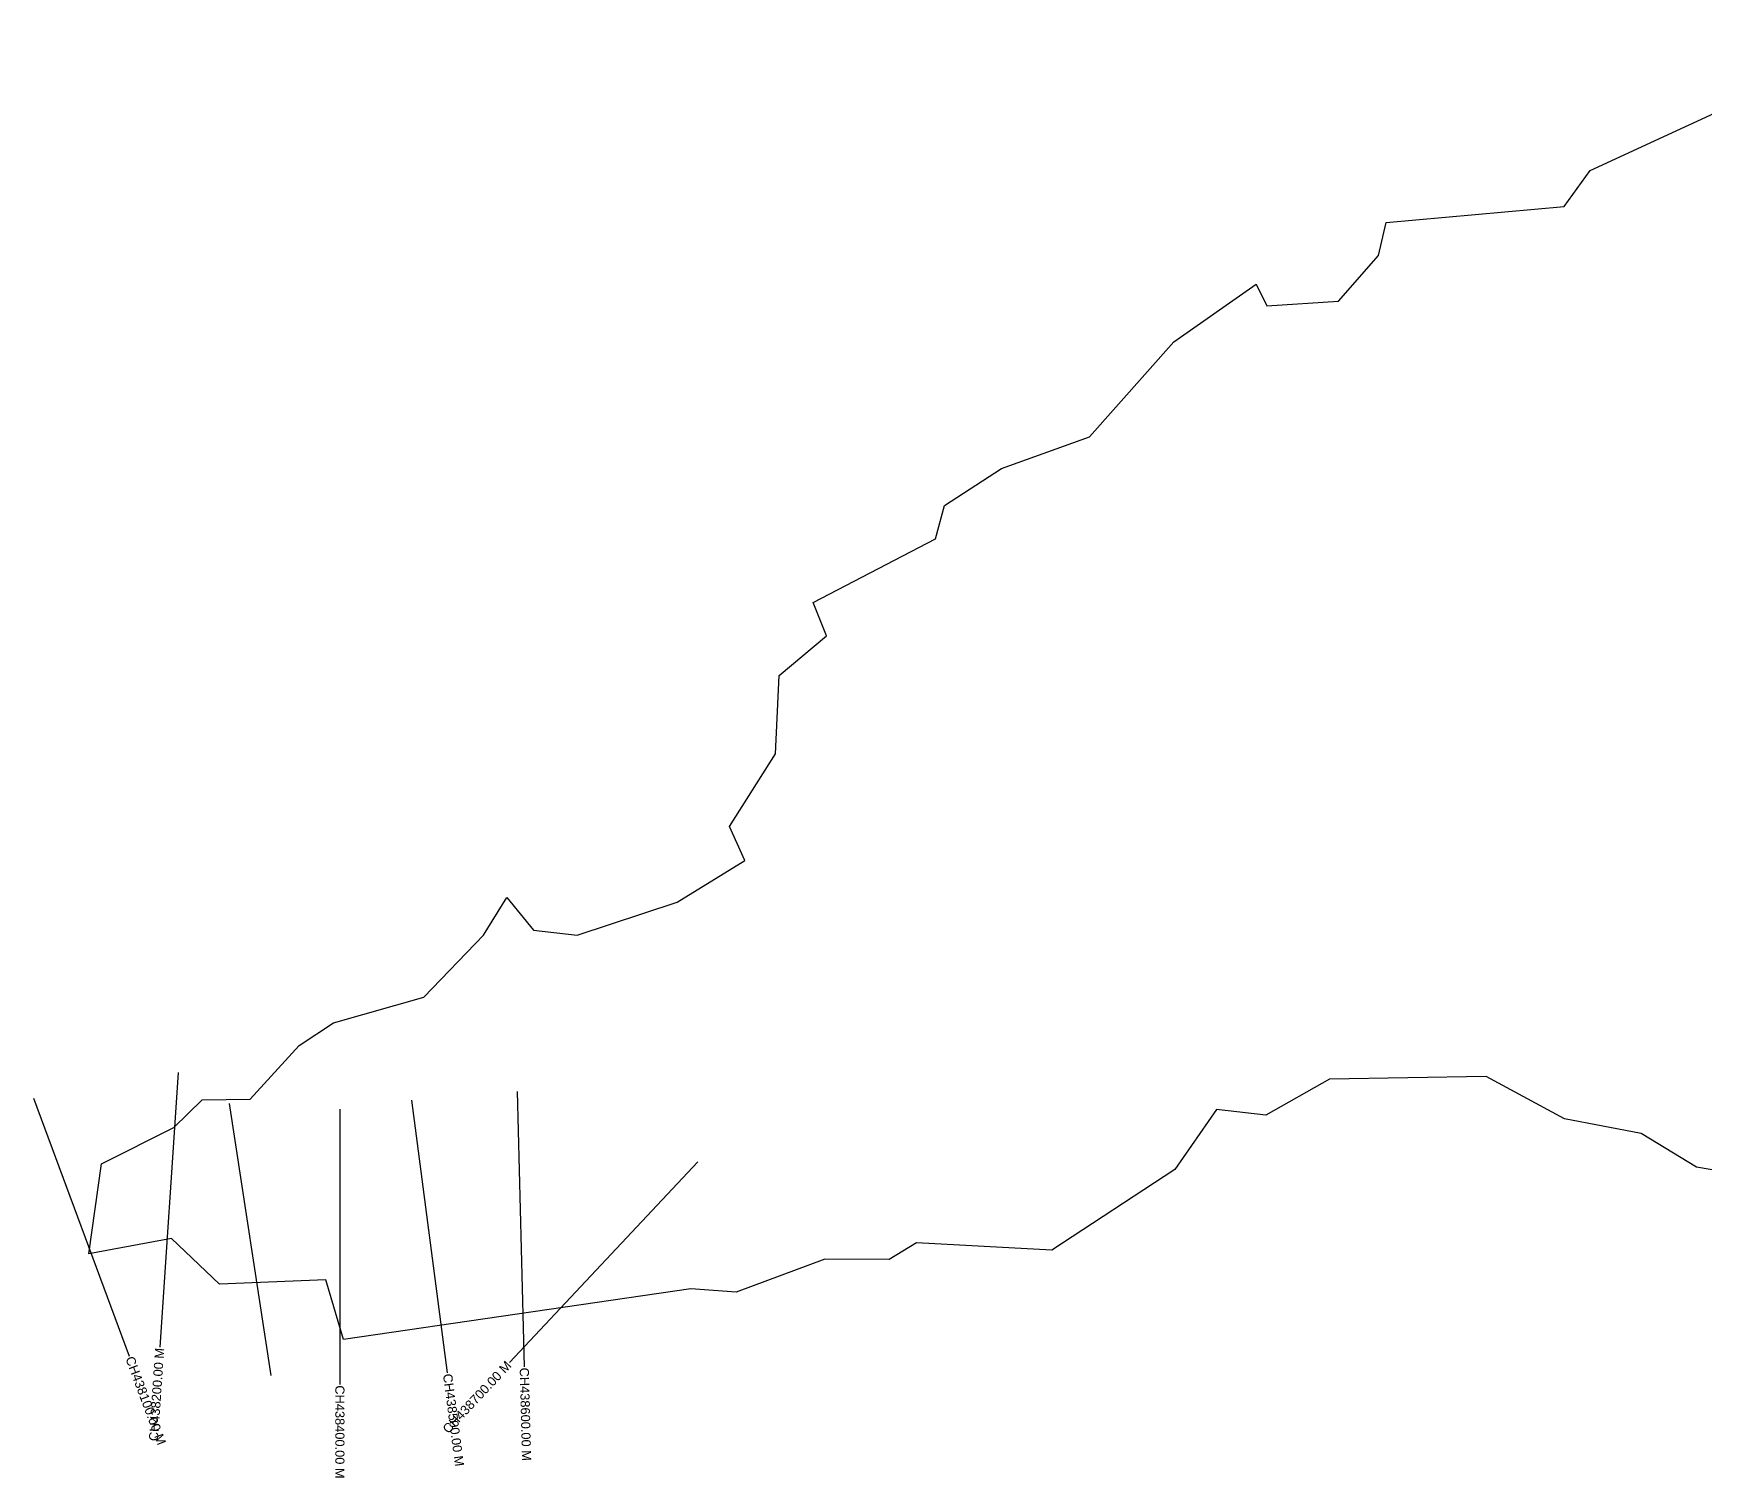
# Model space of a CAD drawing. Header units: feet. Extents: x 309891 to 314514, y 1921207 to 1923485.
# Drawn here: x 309891 to 311712, y 1921207 to 1922782 of the extents above; entities that cross this region are included whole.
import ezdxf
from ezdxf.enums import TextEntityAlignment as Align

# ---------------------------------------------------------------- set-up
doc = ezdxf.new("R2010")
doc.units = ezdxf.units.FT
doc.header["$MEASUREMENT"] = 0
for name, color, linetype in [('CS', 134, 'Continuous'), ('CSMark', 6, 'Continuous'), ('village', 3, 'Continuous')]:
    doc.layers.add(name, color=color, linetype=linetype)
doc.styles.get("Standard").update_dxf_attribs({"font": 'arial.ttf'})

msp = doc.modelspace()

# ---------------------------------------------------------------- linework, layer by layer
at = {"layer": 'CS'}
for p, q in [((310048.7, 1921648.9), (310028.6, 1921349.6)), ((309890.9, 1921621), (309995.3, 1921339.8)), ((310104.1, 1921615.1), (310149.8, 1921318.6)), ((310303, 1921618.9), (310342, 1921321.5)), ((310418.3, 1921628.1), (310425.9, 1921328.2)), ((310224.8, 1921608.9), (310224.9, 1921308.9)), ((310614.9, 1921551.7), (310409.8, 1921332.8))]:
    msp.add_line(p, q, dxfattribs=at)
at = {"layer": 'village', "color": 3, "true_color": 0x00ff00}
msp.add_polyline3d([(311838.2, 1921522.8, 0), (311703.6, 1921545.8, 0), (311643.1, 1921582.4, 0), (311559.7, 1921598.5, 0), (311474.4, 1921644.5, 0), (311303.4, 1921641.5, 0), (311234, 1921602.4, 0), (311180.5, 1921608.7, 0), (311135, 1921543.3, 0), (311000.8, 1921455.2, 0), (310853.3, 1921463.4, 0), (310823.7, 1921445.1, 0), (310753.4, 1921445.6, 0), (310656.9, 1921409.6, 0), (310607.4, 1921413, 0), (310228.9, 1921357.9, 0), (310209.7, 1921423, 0), (310093.8, 1921418.1, 0), (310041.3, 1921468.1, 0), (309951.3, 1921451.2, 0), (309965.2, 1921549.2, 0), (310044.1, 1921589, 0), (310074.8, 1921619, 0), (310127, 1921619.8, 0), (310180.7, 1921678.2, 0), (310218, 1921703, 0), (310316.3, 1921731, 0), (310381.3, 1921798.6, 0), (310406.9, 1921839.8, 0), (310435.9, 1921804, 0), (310483.5, 1921798.7, 0), (310592.7, 1921834.7, 0), (310666.4, 1921879.9, 0), (310649.6, 1921917.2, 0), (310699.8, 1921996.2, 0), (310703.9, 1922081.6, 0), (310755.4, 1922124.9, 0), (310740.8, 1922161.5, 0), (310874.3, 1922230.8, 0), (310883.9, 1922267, 0), (310946.2, 1922307.3, 0), (311042, 1922341.9, 0), (311134, 1922445.6, 0), (311223.7, 1922508.4, 0), (311235.1, 1922484.6, 0), (311313.5, 1922489.9, 0), (311356.9, 1922539.8, 0), (311365.5, 1922575.6, 0), (311559.2, 1922593.2, 0), (311587.6, 1922632.3, 0), (311911.5, 1922781.7, 0)], dxfattribs=at)

# ---------------------------------------------------------------- texts
at = {"layer": 'CSMark'}
for s, rotation, p in [('CH438100.00 M', 290.3783, (309995.7, 1921338.9)), ('CH438500.00 M', 277.4735, (310342.2, 1921320.5)), ('CH438600.00 M', 271.4464, (310425.9, 1921327.2)), ('CH438400.00 M', 270.0067, (310224.9, 1921307.9))]:
    msp.add_text(s, height=10, rotation=rotation, dxfattribs=at).set_placement(p, align=Align.MIDDLE_LEFT)
for s, rotation, p in [('CH438200.00 M', 86.1453, (310028.5, 1921348.6)), ('CH438700.00 M', 46.8648, (310409.1, 1921332.1))]:
    msp.add_text(s, height=10, rotation=rotation, dxfattribs=at).set_placement(p, align=Align.MIDDLE_RIGHT)

doc.saveas('drawing.dxf')
